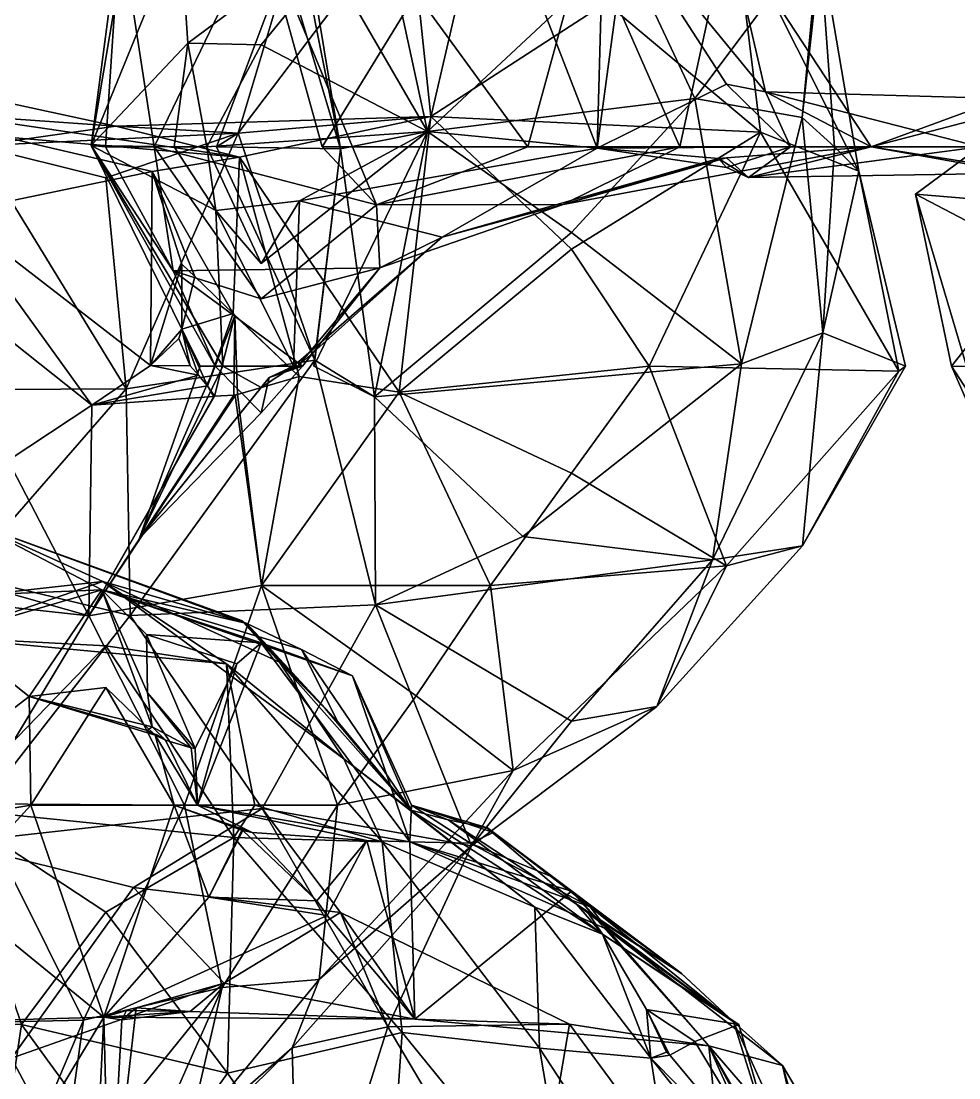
# Model space of a CAD drawing. Extents: x 290083 to 295691, y 4553739 to 4561622.
# Drawn here: x 294449.3 to 294525.4, y 4559187.7 to 4559273.5 of the extents above; entities that cross this region are included whole.
import ezdxf

# ---------------------------------------------------------------- set-up
doc = ezdxf.new("R2010")
doc.units = 0
doc.layers.add('Au_ppm_Pref_-_0_3', color=7, linetype='CONTINUOUS')

msp = doc.modelspace()

# ---------------------------------------------------------------- linework, layer by layer
at = {"layer": 'Au_ppm_Pref_-_0_3'}
for points in [[(294469.809, 4559281.098, 1888.705), (294475.2, 4559263.103, 1889.179), (294471.039, 4559283.872, 1884.771)], [(294475.2, 4559263.103, 1889.179), (294482.254, 4559264.524, 1882.313), (294471.039, 4559283.872, 1884.771)], [(294482.254, 4559264.524, 1882.313), (294486.088, 4559281.098, 1882.766), (294471.039, 4559283.872, 1884.771)], [(294478.228, 4559283.125, 1876.881), (294462.798, 4559271.695, 1876.827), (294462.182, 4559281.098, 1873.982)], [(294462.798, 4559271.695, 1876.827), (294478.228, 4559283.125, 1876.881), (294468.748, 4559271.554, 1879.585)], [(294482.254, 4559264.524, 1882.313), (294468.748, 4559271.554, 1879.585), (294478.228, 4559283.125, 1876.881)], [(294482.254, 4559264.524, 1882.313), (294478.228, 4559283.125, 1876.881), (294486.088, 4559281.098, 1882.766)], [(294496.035, 4559263.161, 1877.011), (294489.065, 4559281.098, 1876.827), (294496.588, 4559283.727, 1871.072)], [(294496.035, 4559263.161, 1877.011), (294496.588, 4559283.727, 1871.072), (294506.545, 4559268.35, 1872.577)], [(294509.703, 4559267.746, 1870.887), (294506.545, 4559268.35, 1872.577), (294496.588, 4559283.727, 1871.072)], [(294509.703, 4559267.746, 1870.887), (294496.588, 4559283.727, 1871.072), (294506.601, 4559281.044, 1864.936)], [(294482.537, 4559265.726, 1907.559), (294466.889, 4559264.385, 1899.932), (294480.749, 4559282.705, 1900.747)], [(294466.889, 4559264.385, 1899.932), (294472.095, 4559281.822, 1893.774), (294480.749, 4559282.705, 1900.747)], [(294482.537, 4559265.726, 1907.559), (294480.749, 4559282.705, 1900.747), (294496.769, 4559274.965, 1905.81)], [(294457.928, 4559281.098, 1870.887), (294454.945, 4559263.363, 1871.049), (294457.31, 4559281.255, 1864.827)], [(294457.31, 4559281.255, 1864.827), (294454.945, 4559263.363, 1871.049), (294456.103, 4559263.28, 1864.948)], [(294457.31, 4559281.255, 1864.827), (294456.103, 4559263.28, 1864.948), (294460.07, 4559263.28, 1860.857)], [(294457.31, 4559281.255, 1864.827), (294460.07, 4559263.28, 1860.857), (294468.711, 4559281.232, 1858.886)], [(294460.07, 4559263.28, 1860.857), (294478.102, 4559258.566, 1859.021), (294468.711, 4559281.232, 1858.886)], [(294472.095, 4559281.822, 1893.774), (294466.889, 4559264.385, 1899.932), (294465.134, 4559263.28, 1894.645)], [(294465.134, 4559263.28, 1894.645), (294475.2, 4559263.103, 1889.179), (294472.095, 4559281.822, 1893.774)], [(294473.701, 4559263.28, 1855.404), (294468.711, 4559281.232, 1858.886), (294478.102, 4559258.566, 1859.021)], [(294481.347, 4559275.731, 1854.858), (294468.711, 4559281.232, 1858.886), (294473.701, 4559263.28, 1855.404)], [(294469.809, 4559281.098, 1888.705), (294472.095, 4559281.822, 1893.774), (294475.2, 4559263.103, 1889.179)], [(294496.769, 4559274.965, 1905.81), (294507.218, 4559281.35, 1900.713), (294509.3, 4559264.463, 1908.046)], [(294514.051, 4559280.198, 1893.987), (294517.284, 4559261.304, 1901.068), (294507.218, 4559281.35, 1900.713)], [(294517.284, 4559261.304, 1901.068), (294509.3, 4559264.463, 1908.046), (294507.218, 4559281.35, 1900.713)], [(294462.798, 4559271.695, 1876.827), (294454.945, 4559263.363, 1871.049), (294462.182, 4559281.098, 1873.982)], [(294462.182, 4559281.098, 1873.982), (294454.945, 4559263.363, 1871.049), (294457.928, 4559281.098, 1870.887)], [(294481.347, 4559275.731, 1854.858), (294490.405, 4559263.28, 1854.739), (294495.138, 4559280.561, 1858.318)], [(294496.035, 4559263.161, 1877.011), (294498.237, 4559279.416, 1882.007), (294489.065, 4559281.098, 1876.827)], [(294490.405, 4559263.28, 1854.739), (294502.733, 4559263.28, 1859.5), (294495.138, 4559280.561, 1858.318)], [(294502.733, 4559263.28, 1859.5), (294506.601, 4559281.044, 1864.936), (294495.138, 4559280.561, 1858.318)], [(294503.953, 4559267.18, 1885.288), (294514.377, 4559281.098, 1887.481), (294498.237, 4559279.416, 1882.007)], [(294502.733, 4559263.28, 1859.5), (294518.27, 4559263.28, 1866.583), (294506.601, 4559281.044, 1864.936)], [(294512.672, 4559265.637, 1889.5), (294514.377, 4559281.098, 1887.481), (294503.953, 4559267.18, 1885.288)], [(294518.27, 4559263.28, 1866.583), (294509.703, 4559267.746, 1870.887), (294506.601, 4559281.044, 1864.936)], [(294512.672, 4559265.637, 1889.5), (294514.051, 4559280.198, 1893.987), (294514.377, 4559281.098, 1887.481)], [(294512.672, 4559265.637, 1889.5), (294515.301, 4559263.28, 1894.645), (294514.051, 4559280.198, 1893.987)], [(294514.051, 4559280.198, 1893.987), (294515.301, 4559263.28, 1894.645), (294517.284, 4559261.304, 1901.068)], [(294482.254, 4559264.524, 1882.313), (294503.953, 4559267.18, 1885.288), (294498.237, 4559279.416, 1882.007)], [(294482.254, 4559264.524, 1882.313), (294498.237, 4559279.416, 1882.007), (294496.035, 4559263.161, 1877.011)], [(294481.347, 4559275.731, 1854.858), (294473.701, 4559263.28, 1855.404), (294490.405, 4559263.28, 1854.739)], [(294509.3, 4559264.463, 1908.046), (294482.537, 4559265.726, 1907.559), (294496.769, 4559274.965, 1905.81)], [(294462.798, 4559271.695, 1876.827), (294461.676, 4559263.28, 1876.827), (294454.945, 4559263.363, 1871.049)], [(294461.676, 4559263.28, 1876.827), (294462.798, 4559271.695, 1876.827), (294464.335, 4559263.28, 1878.907)], [(294462.798, 4559271.695, 1876.827), (294468.748, 4559271.554, 1879.585), (294464.335, 4559263.28, 1878.907)], [(294482.254, 4559264.524, 1882.313), (294464.335, 4559263.28, 1878.907), (294468.748, 4559271.554, 1879.585)], [(294455, 4559242.297, 1917.862), (294448.208, 4559237.81, 1918.166), (294420, 4559270.076, 1912.548)], [(294443.726, 4559257.912, 1915.258), (294455, 4559242.297, 1917.862), (294420, 4559270.076, 1912.548)], [(294443.451, 4559265.901, 1913.092), (294433.537, 4559269.999, 1907.544), (294456.95, 4559264.947, 1906.843)], [(294433.537, 4559269.999, 1907.544), (294445.683, 4559263.345, 1900.223), (294456.95, 4559264.947, 1906.843)], [(294511.727, 4559263.28, 1873.33), (294496.035, 4559263.161, 1877.011), (294506.545, 4559268.35, 1872.577)], [(294509.703, 4559267.746, 1870.887), (294511.727, 4559263.28, 1873.33), (294506.545, 4559268.35, 1872.577)], [(294509.703, 4559267.746, 1870.887), (294528.968, 4559267.205, 1870.887), (294527.069, 4559263.28, 1873.091)], [(294509.703, 4559267.746, 1870.887), (294527.069, 4559263.28, 1873.091), (294511.727, 4559263.28, 1873.33)], [(294528.968, 4559267.205, 1870.887), (294509.703, 4559267.746, 1870.887), (294518.27, 4559263.28, 1866.583)], [(294493.946, 4559256.319, 1886.385), (294503.953, 4559267.18, 1885.288), (294482.254, 4559264.524, 1882.313)], [(294493.946, 4559256.319, 1886.385), (294507.743, 4559245.638, 1888.43), (294503.953, 4559267.18, 1885.288)], [(294512.672, 4559265.637, 1889.5), (294503.953, 4559267.18, 1885.288), (294507.743, 4559245.638, 1888.43)], [(294528.968, 4559267.205, 1870.887), (294518.27, 4559263.28, 1866.583), (294531.744, 4559266.774, 1869.723)], [(294518.27, 4559263.28, 1866.583), (294535.341, 4559263.28, 1869.192), (294531.744, 4559266.774, 1869.723)], [(294447.834, 4559264.081, 1914.62), (294443.451, 4559265.901, 1913.092), (294466.989, 4559262.439, 1911.809)], [(294443.451, 4559265.901, 1913.092), (294456.95, 4559264.947, 1906.843), (294466.989, 4559262.439, 1911.809)], [(294456.95, 4559264.947, 1906.843), (294445.683, 4559263.345, 1900.223), (294466.889, 4559264.385, 1899.932)], [(294466.989, 4559262.439, 1911.809), (294456.95, 4559264.947, 1906.843), (294482.537, 4559265.726, 1907.559)], [(294456.95, 4559264.947, 1906.843), (294466.889, 4559264.385, 1899.932), (294482.537, 4559265.726, 1907.559)], [(294466.989, 4559262.439, 1911.809), (294482.537, 4559265.726, 1907.559), (294479.954, 4559243.362, 1910.447)], [(294479.954, 4559243.362, 1910.447), (294482.537, 4559265.726, 1907.559), (294493.946, 4559254.967, 1909.692)], [(294482.537, 4559265.726, 1907.559), (294509.3, 4559264.463, 1908.046), (294493.946, 4559254.967, 1909.692)], [(294512.672, 4559265.637, 1889.5), (294507.743, 4559245.638, 1888.43), (294514.353, 4559248.16, 1895.234)], [(294512.672, 4559265.637, 1889.5), (294514.353, 4559248.16, 1895.234), (294515.301, 4559263.28, 1894.645)], [(294447.834, 4559264.081, 1914.62), (294459.89, 4559261.254, 1915.548), (294443.726, 4559257.912, 1915.258)], [(294445.683, 4559263.345, 1900.223), (294456.149, 4559260.745, 1905.678), (294466.889, 4559264.385, 1899.932)], [(294447.834, 4559264.081, 1914.62), (294466.989, 4559262.439, 1911.809), (294459.89, 4559261.254, 1915.548)], [(294466.889, 4559264.385, 1899.932), (294456.149, 4559260.745, 1905.678), (294457.798, 4559243.623, 1901.632)], [(294457.798, 4559243.623, 1901.632), (294473.118, 4559245.944, 1895.572), (294466.889, 4559264.385, 1899.932)], [(294482.254, 4559264.524, 1882.313), (294468.748, 4559253.801, 1879.986), (294464.335, 4559263.28, 1878.907)], [(294465.134, 4559263.28, 1894.645), (294466.889, 4559264.385, 1899.932), (294473.118, 4559245.944, 1895.572)], [(294482.254, 4559264.524, 1882.313), (294471.865, 4559258.871, 1876.827), (294468.748, 4559253.801, 1879.986)], [(294482.254, 4559264.524, 1882.313), (294496.035, 4559263.161, 1877.011), (294471.865, 4559258.871, 1876.827)], [(294477.939, 4559242.97, 1888.479), (294482.254, 4559264.524, 1882.313), (294473.017, 4559245.462, 1884.778)], [(294475.2, 4559263.103, 1889.179), (294473.017, 4559245.462, 1884.778), (294482.254, 4559264.524, 1882.313)], [(294477.939, 4559242.97, 1888.479), (294493.946, 4559256.319, 1886.385), (294482.254, 4559264.524, 1882.313)], [(294493.946, 4559254.967, 1909.692), (294509.3, 4559264.463, 1908.046), (294500.264, 4559245.462, 1909.501)], [(294500.264, 4559245.462, 1909.501), (294509.3, 4559264.463, 1908.046), (294520.523, 4559245.061, 1906.705)], [(294517.284, 4559261.304, 1901.068), (294520.523, 4559245.061, 1906.705), (294509.3, 4559264.463, 1908.046)], [(294436.526, 4559243.521, 1899.074), (294457.798, 4559243.623, 1901.632), (294445.683, 4559263.345, 1900.223)], [(294445.683, 4559263.345, 1900.223), (294457.798, 4559243.623, 1901.632), (294456.149, 4559260.745, 1905.678)], [(294465.632, 4559245.462, 1872.356), (294454.945, 4559263.363, 1871.049), (294465.075, 4559258.086, 1876.827)], [(294465.632, 4559245.462, 1872.356), (294463.793, 4559245.462, 1870.887), (294454.945, 4559263.363, 1871.049)], [(294465.004, 4559245.462, 1869.123), (294461.611, 4559253.187, 1864.948), (294454.945, 4559263.363, 1871.049)], [(294463.793, 4559245.462, 1870.887), (294465.004, 4559245.462, 1869.123), (294454.945, 4559263.363, 1871.049)], [(294461.676, 4559263.28, 1876.827), (294465.075, 4559258.086, 1876.827), (294454.945, 4559263.363, 1871.049)], [(294456.103, 4559263.28, 1864.948), (294454.945, 4559263.363, 1871.049), (294461.611, 4559253.187, 1864.948)], [(294461.611, 4559253.187, 1864.948), (294460.07, 4559263.28, 1860.857), (294456.103, 4559263.28, 1864.948)], [(294461.611, 4559253.187, 1864.948), (294468.748, 4559250.926, 1860.83), (294460.07, 4559263.28, 1860.857)], [(294460.07, 4559263.28, 1860.857), (294468.748, 4559250.926, 1860.83), (294478.102, 4559258.566, 1859.021)], [(294465.075, 4559258.086, 1876.827), (294461.676, 4559263.28, 1876.827), (294464.335, 4559263.28, 1878.907)], [(294468.748, 4559253.801, 1879.986), (294465.075, 4559258.086, 1876.827), (294464.335, 4559263.28, 1878.907)], [(294465.134, 4559263.28, 1894.645), (294473.118, 4559245.944, 1895.572), (294475.2, 4559263.103, 1889.179)], [(294490.405, 4559263.28, 1854.739), (294473.701, 4559263.28, 1855.404), (294478.102, 4559258.566, 1859.021)], [(294502.733, 4559263.28, 1859.5), (294478.102, 4559258.566, 1859.021), (294493.28, 4559258.597, 1864.888)], [(294478.102, 4559258.566, 1859.021), (294502.733, 4559263.28, 1859.5), (294490.405, 4559263.28, 1854.739)], [(294493.28, 4559258.597, 1864.888), (294506.545, 4559262.366, 1870.583), (294518.27, 4559263.28, 1866.583)], [(294493.28, 4559258.597, 1864.888), (294518.27, 4559263.28, 1866.583), (294502.733, 4559263.28, 1859.5)], [(294506.545, 4559261.592, 1871.45), (294496.035, 4559263.161, 1877.011), (294511.727, 4559263.28, 1873.33)], [(294506.545, 4559261.592, 1871.45), (294511.727, 4559263.28, 1873.33), (294508.308, 4559260.788, 1870.887)], [(294508.308, 4559260.788, 1870.887), (294518.27, 4559263.28, 1866.583), (294506.545, 4559262.366, 1870.583)], [(294508.308, 4559260.788, 1870.887), (294511.727, 4559263.28, 1873.33), (294527.069, 4559263.28, 1873.091)], [(294508.308, 4559260.788, 1870.887), (294527.069, 4559263.28, 1873.091), (294530.222, 4559261.128, 1870.887)], [(294518.27, 4559263.28, 1866.583), (294508.308, 4559260.788, 1870.887), (294530.222, 4559261.128, 1870.887)], [(294514.353, 4559248.16, 1895.234), (294517.284, 4559261.304, 1901.068), (294515.301, 4559263.28, 1894.645)], [(294530.222, 4559261.128, 1870.887), (294531.744, 4559261.117, 1870.166), (294518.27, 4559263.28, 1866.583)], [(294518.27, 4559263.28, 1866.583), (294531.744, 4559261.117, 1870.166), (294535.341, 4559263.28, 1869.192)], [(294527.069, 4559263.28, 1873.091), (294521.869, 4559259.426, 1876.827), (294527.055, 4559241.985, 1875.474)], [(294527.069, 4559263.28, 1873.091), (294545.201, 4559257.473, 1876.26), (294521.869, 4559259.426, 1876.827)], [(294466.989, 4559262.439, 1911.809), (294466.486, 4559249.743, 1915.882), (294459.89, 4559261.254, 1915.548)], [(294471.841, 4559244.611, 1914.497), (294466.486, 4559249.743, 1915.882), (294466.989, 4559262.439, 1911.809)], [(294471.841, 4559244.611, 1914.497), (294466.989, 4559262.439, 1911.809), (294479.954, 4559243.362, 1910.447)], [(294496.035, 4559263.161, 1877.011), (294483.438, 4559255.928, 1872.352), (294471.865, 4559258.871, 1876.827)], [(294475.2, 4559263.103, 1889.179), (294477.939, 4559242.97, 1888.479), (294473.017, 4559245.462, 1884.778)], [(294473.118, 4559245.944, 1895.572), (294477.939, 4559242.97, 1888.479), (294475.2, 4559263.103, 1889.179)], [(294496.035, 4559263.161, 1877.011), (294505.877, 4559262.334, 1870.887), (294483.438, 4559255.928, 1872.352)], [(294505.877, 4559262.334, 1870.887), (294506.545, 4559262.366, 1870.583), (294493.28, 4559258.597, 1864.888)], [(294505.877, 4559262.334, 1870.887), (294496.035, 4559263.161, 1877.011), (294506.545, 4559261.592, 1871.45)], [(294505.877, 4559262.334, 1870.887), (294508.308, 4559260.788, 1870.887), (294506.545, 4559262.366, 1870.583)], [(294483.438, 4559255.928, 1872.352), (294505.877, 4559262.334, 1870.887), (294493.28, 4559258.597, 1864.888)], [(294506.545, 4559261.592, 1871.45), (294508.308, 4559260.788, 1870.887), (294505.877, 4559262.334, 1870.887)], [(294443.726, 4559257.912, 1915.258), (294459.89, 4559261.254, 1915.548), (294459.772, 4559245.511, 1917.649)], [(294459.772, 4559245.511, 1917.649), (294459.89, 4559261.254, 1915.548), (294462.311, 4559253.738, 1916.664)], [(294462.311, 4559253.738, 1916.664), (294459.89, 4559261.254, 1915.548), (294463.355, 4559252.739, 1916.469)], [(294459.89, 4559261.254, 1915.548), (294466.486, 4559249.743, 1915.882), (294463.355, 4559252.739, 1916.469)], [(294521.072, 4559245.462, 1900.584), (294517.284, 4559261.304, 1901.068), (294514.353, 4559248.16, 1895.234)], [(294521.072, 4559245.462, 1900.584), (294520.523, 4559245.061, 1906.705), (294517.284, 4559261.304, 1901.068)], [(294527.055, 4559241.985, 1875.474), (294521.869, 4559259.426, 1876.827), (294524.806, 4559245.462, 1880.097)], [(294524.806, 4559245.462, 1880.097), (294521.869, 4559259.426, 1876.827), (294531.744, 4559254.242, 1879.753)], [(294521.869, 4559259.426, 1876.827), (294545.201, 4559257.473, 1876.26), (294531.744, 4559254.242, 1879.753)], [(294471.368, 4559245.462, 1872.123), (294465.075, 4559258.086, 1876.827), (294471.865, 4559258.871, 1876.827)], [(294468.748, 4559253.801, 1879.986), (294471.865, 4559258.871, 1876.827), (294465.075, 4559258.086, 1876.827)], [(294471.368, 4559245.462, 1872.123), (294465.632, 4559245.462, 1872.356), (294465.075, 4559258.086, 1876.827)], [(294478.381, 4559253.449, 1866.212), (294478.102, 4559258.566, 1859.021), (294468.748, 4559250.926, 1860.83)], [(294471.368, 4559245.462, 1872.123), (294471.865, 4559258.871, 1876.827), (294483.438, 4559255.928, 1872.352)], [(294493.28, 4559258.597, 1864.888), (294478.102, 4559258.566, 1859.021), (294478.381, 4559253.449, 1866.212)], [(294478.381, 4559253.449, 1866.212), (294483.438, 4559255.928, 1872.352), (294493.28, 4559258.597, 1864.888)], [(294459.772, 4559245.511, 1917.649), (294455, 4559242.297, 1917.862), (294443.726, 4559257.912, 1915.258)], [(294471.724, 4559245.462, 1870.887), (294471.368, 4559245.462, 1872.123), (294483.438, 4559255.928, 1872.352)], [(294471.724, 4559245.462, 1870.887), (294483.438, 4559255.928, 1872.352), (294478.381, 4559253.449, 1866.212)], [(294507.743, 4559245.638, 1888.43), (294493.946, 4559256.319, 1886.385), (294477.939, 4559242.97, 1888.479)], [(294479.954, 4559243.362, 1910.447), (294493.946, 4559254.967, 1909.692), (294500.264, 4559245.462, 1909.501)], [(294524.806, 4559245.462, 1880.097), (294531.744, 4559254.242, 1879.753), (294544.425, 4559245.399, 1882.653)], [(294462.32, 4559248.462, 1917.371), (294459.772, 4559245.511, 1917.649), (294462.311, 4559253.738, 1916.664)], [(294472.108, 4559245.462, 1869.303), (294478.381, 4559253.449, 1866.212), (294461.611, 4559253.187, 1864.948)], [(294461.611, 4559253.187, 1864.948), (294478.381, 4559253.449, 1866.212), (294468.748, 4559250.926, 1860.83)], [(294472.108, 4559245.462, 1869.303), (294461.611, 4559253.187, 1864.948), (294465.004, 4559245.462, 1869.123)], [(294463.355, 4559252.739, 1916.469), (294462.32, 4559248.462, 1917.371), (294462.311, 4559253.738, 1916.664)], [(294471.724, 4559245.462, 1870.887), (294478.381, 4559253.449, 1866.212), (294472.108, 4559245.462, 1869.303)], [(294466.486, 4559249.743, 1915.882), (294462.32, 4559248.462, 1917.371), (294463.355, 4559252.739, 1916.469)], [(294466.486, 4559249.743, 1915.882), (294464.386, 4559243.871, 1917.335), (294462.32, 4559248.462, 1917.371)], [(294466.609, 4559249.572, 1915.866), (294464.386, 4559243.871, 1917.335), (294466.486, 4559249.743, 1915.882)], [(294464.948, 4559243.016, 1917.272), (294464.386, 4559243.871, 1917.335), (294466.609, 4559249.572, 1915.866)], [(294464.948, 4559243.016, 1917.272), (294466.609, 4559249.572, 1915.866), (294466.532, 4559243.094, 1916.669)], [(294471.841, 4559244.611, 1914.497), (294466.609, 4559249.572, 1915.866), (294466.486, 4559249.743, 1915.882)], [(294466.609, 4559249.572, 1915.866), (294466.826, 4559243.153, 1916.552), (294466.532, 4559243.094, 1916.669)], [(294466.609, 4559249.572, 1915.866), (294471.841, 4559244.611, 1914.497), (294466.826, 4559243.153, 1916.552)], [(294462.064, 4559247.704, 1917.46), (294459.772, 4559245.511, 1917.649), (294462.32, 4559248.462, 1917.371)], [(294462.064, 4559247.704, 1917.46), (294462.32, 4559248.462, 1917.371), (294462.979, 4559245.487, 1917.456)], [(294462.979, 4559245.487, 1917.456), (294462.32, 4559248.462, 1917.371), (294463.65, 4559244.716, 1917.398)], [(294462.32, 4559248.462, 1917.371), (294464.386, 4559243.871, 1917.335), (294463.65, 4559244.716, 1917.398)], [(294505.392, 4559229.724, 1894.322), (294514.353, 4559248.16, 1895.234), (294507.743, 4559245.638, 1888.43)], [(294512.694, 4559230.865, 1900.584), (294514.353, 4559248.16, 1895.234), (294505.392, 4559229.724, 1894.322)], [(294521.072, 4559245.462, 1900.584), (294514.353, 4559248.16, 1895.234), (294512.694, 4559230.865, 1900.584)], [(294462.979, 4559245.487, 1917.456), (294459.772, 4559245.511, 1917.649), (294462.064, 4559247.704, 1917.46)], [(294463.65, 4559244.716, 1917.398), (294455, 4559242.297, 1917.862), (294459.772, 4559245.511, 1917.649)], [(294457.798, 4559243.623, 1901.632), (294458.124, 4559225.203, 1896.39), (294473.118, 4559245.944, 1895.572)], [(294458.124, 4559225.203, 1896.39), (294478.046, 4559226.088, 1893.599), (294473.118, 4559245.944, 1895.572)], [(294458.88, 4559231.506, 1870.887), (294463.793, 4559245.462, 1870.887), (294465.632, 4559245.462, 1872.356)], [(294458.88, 4559231.506, 1870.887), (294465.632, 4559245.462, 1872.356), (294468.748, 4559243.732, 1871.464)], [(294463.793, 4559245.462, 1870.887), (294458.88, 4559231.506, 1870.887), (294465.004, 4559245.462, 1869.123)], [(294458.88, 4559231.506, 1870.887), (294468.748, 4559241.67, 1869.623), (294465.004, 4559245.462, 1869.123)], [(294462.979, 4559245.487, 1917.456), (294463.65, 4559244.716, 1917.398), (294459.772, 4559245.511, 1917.649)], [(294472.108, 4559245.462, 1869.303), (294465.004, 4559245.462, 1869.123), (294468.748, 4559241.67, 1869.623)], [(294468.748, 4559243.732, 1871.464), (294465.632, 4559245.462, 1872.356), (294471.368, 4559245.462, 1872.123)], [(294469.397, 4559244.544, 1870.887), (294468.748, 4559243.732, 1871.464), (294471.368, 4559245.462, 1872.123)], [(294469.397, 4559244.544, 1870.887), (294472.108, 4559245.462, 1869.303), (294468.748, 4559241.67, 1869.623)], [(294471.724, 4559245.462, 1870.887), (294469.397, 4559244.544, 1870.887), (294471.368, 4559245.462, 1872.123)], [(294469.397, 4559244.544, 1870.887), (294471.724, 4559245.462, 1870.887), (294472.108, 4559245.462, 1869.303)], [(294477.939, 4559242.97, 1888.479), (294473.118, 4559245.944, 1895.572), (294478.046, 4559226.088, 1893.599)], [(294477.939, 4559242.97, 1888.479), (294490.008, 4559231.628, 1890.05), (294507.743, 4559245.638, 1888.43)], [(294479.954, 4559243.362, 1910.447), (294500.264, 4559245.462, 1909.501), (294493.946, 4559236.784, 1909.416)], [(294507.743, 4559245.638, 1888.43), (294490.008, 4559231.628, 1890.05), (294505.392, 4559229.724, 1894.322)], [(294506.525, 4559229.258, 1906.35), (294493.946, 4559236.784, 1909.416), (294500.264, 4559245.462, 1909.501)], [(294506.525, 4559229.258, 1906.35), (294500.264, 4559245.462, 1909.501), (294520.523, 4559245.061, 1906.705)], [(294521.072, 4559245.462, 1900.584), (294512.694, 4559230.865, 1900.584), (294520.523, 4559245.061, 1906.705)], [(294524.806, 4559245.462, 1880.097), (294532.222, 4559228.484, 1882.261), (294527.055, 4559241.985, 1875.474)], [(294524.806, 4559245.462, 1880.097), (294544.425, 4559245.399, 1882.653), (294532.222, 4559228.484, 1882.261)], [(294463.65, 4559244.716, 1917.398), (294464.386, 4559243.871, 1917.335), (294455, 4559242.297, 1917.862)], [(294469.397, 4559244.544, 1870.887), (294458.88, 4559231.506, 1870.887), (294468.748, 4559243.732, 1871.464)], [(294458.88, 4559231.506, 1870.887), (294469.397, 4559244.544, 1870.887), (294468.748, 4559241.67, 1869.623)], [(294466.826, 4559243.153, 1916.552), (294471.841, 4559244.611, 1914.497), (294468.773, 4559227.662, 1912.52)], [(294471.841, 4559244.611, 1914.497), (294479.954, 4559243.362, 1910.447), (294468.773, 4559227.662, 1912.52)], [(294520.523, 4559245.061, 1906.705), (294512.694, 4559230.865, 1900.584), (294506.525, 4559229.258, 1906.35)], [(294444.571, 4559228.456, 1899.031), (294457.798, 4559243.623, 1901.632), (294436.526, 4559243.521, 1899.074)], [(294457.798, 4559243.623, 1901.632), (294444.571, 4559228.456, 1899.031), (294458.124, 4559225.203, 1896.39)], [(294464.386, 4559243.871, 1917.335), (294464.916, 4559243.009, 1917.283), (294455, 4559242.297, 1917.862)], [(294464.386, 4559243.871, 1917.335), (294464.948, 4559243.016, 1917.272), (294464.916, 4559243.009, 1917.283)], [(294466.532, 4559243.094, 1916.669), (294466.645, 4559243.081, 1916.622), (294454.755, 4559225.201, 1917.484)], [(294464.948, 4559243.016, 1917.272), (294466.532, 4559243.094, 1916.669), (294454.755, 4559225.201, 1917.484)], [(294468.773, 4559227.662, 1912.52), (294454.755, 4559225.201, 1917.484), (294466.645, 4559243.081, 1916.622)], [(294464.916, 4559243.009, 1917.283), (294464.948, 4559243.016, 1917.272), (294454.755, 4559225.201, 1917.484)], [(294464.916, 4559243.009, 1917.283), (294454.755, 4559225.201, 1917.484), (294455, 4559242.297, 1917.862)], [(294466.826, 4559243.153, 1916.552), (294466.645, 4559243.081, 1916.622), (294466.532, 4559243.094, 1916.669)], [(294468.773, 4559227.662, 1912.52), (294466.645, 4559243.081, 1916.622), (294466.826, 4559243.153, 1916.552)], [(294479.954, 4559243.362, 1910.447), (294487.359, 4559227.644, 1909.357), (294468.773, 4559227.662, 1912.52)], [(294490.008, 4559231.628, 1890.05), (294477.939, 4559242.97, 1888.479), (294478.046, 4559226.088, 1893.599)], [(294479.954, 4559243.362, 1910.447), (294493.946, 4559236.784, 1909.416), (294487.359, 4559227.644, 1909.357)], [(294448.208, 4559237.81, 1918.166), (294455, 4559242.297, 1917.862), (294454.755, 4559225.201, 1917.484)], [(294448.208, 4559237.81, 1918.166), (294454.755, 4559225.201, 1917.484), (294436.407, 4559230.391, 1918.644)], [(294506.525, 4559229.258, 1906.35), (294487.359, 4559227.644, 1909.357), (294493.946, 4559236.784, 1909.416)], [(294445.573, 4559232.625, 1864.929), (294455.807, 4559227.297, 1870.794), (294428.908, 4559226.181, 1870.372)], [(294445.573, 4559232.625, 1864.929), (294432.15, 4559225.311, 1859.052), (294455.893, 4559227.979, 1858.947)], [(294467.581, 4559224.561, 1864.923), (294445.573, 4559232.625, 1864.929), (294467.351, 4559224.68, 1864.795)], [(294467.351, 4559224.68, 1864.795), (294445.573, 4559232.625, 1864.929), (294467.246, 4559224.771, 1864.599)], [(294455.807, 4559227.297, 1870.794), (294445.573, 4559232.625, 1864.929), (294467.581, 4559224.561, 1864.923)], [(294467.279, 4559224.687, 1864.136), (294467.246, 4559224.771, 1864.599), (294445.573, 4559232.625, 1864.929)], [(294467.279, 4559224.687, 1864.136), (294445.573, 4559232.625, 1864.929), (294455.893, 4559227.979, 1858.947)], [(294478.046, 4559226.088, 1893.599), (294505.392, 4559229.724, 1894.322), (294490.008, 4559231.628, 1890.05)], [(294512.694, 4559230.865, 1900.584), (294500.888, 4559217.827, 1900.584), (294506.525, 4559229.258, 1906.35)], [(294512.694, 4559230.865, 1900.584), (294505.392, 4559229.724, 1894.322), (294500.888, 4559217.827, 1900.584)], [(294436.407, 4559230.391, 1918.644), (294454.755, 4559225.201, 1917.484), (294432.2, 4559227.642, 1918.811)], [(294478.046, 4559226.088, 1893.599), (294493.946, 4559216.644, 1896.917), (294505.392, 4559229.724, 1894.322)], [(294506.525, 4559229.258, 1906.35), (294489.218, 4559212.619, 1905.364), (294487.359, 4559227.644, 1909.357)], [(294500.888, 4559217.827, 1900.584), (294489.218, 4559212.619, 1905.364), (294506.525, 4559229.258, 1906.35)], [(294493.946, 4559216.644, 1896.917), (294500.888, 4559217.827, 1900.584), (294505.392, 4559229.724, 1894.322)], [(294458.124, 4559225.203, 1896.39), (294444.571, 4559228.456, 1899.031), (294443.71, 4559206.751, 1896.107)], [(294455.807, 4559227.297, 1870.794), (294443.549, 4559223.713, 1875.516), (294428.908, 4559226.181, 1870.372)], [(294442.73, 4559223.457, 1853.239), (294455.893, 4559227.979, 1858.947), (294432.15, 4559225.311, 1859.052)], [(294454.755, 4559225.201, 1917.484), (294445.564, 4559209.915, 1920.316), (294432.2, 4559227.642, 1918.811)], [(294465.927, 4559221.3, 1853.855), (294455.893, 4559227.979, 1858.947), (294442.73, 4559223.457, 1853.239)], [(294455.807, 4559227.297, 1870.794), (294449.925, 4559218.628, 1876.827), (294443.549, 4559223.713, 1875.516)], [(294459.899, 4559216.185, 1876.472), (294449.925, 4559218.628, 1876.827), (294455.807, 4559227.297, 1870.794)], [(294454.755, 4559225.201, 1917.484), (294468.773, 4559227.662, 1912.52), (294462.534, 4559209.826, 1913.423)], [(294455.807, 4559227.297, 1870.794), (294459.53, 4559218.944, 1875.193), (294459.899, 4559216.185, 1876.472)], [(294455.807, 4559227.297, 1870.794), (294459.453, 4559223.684, 1873.108), (294459.53, 4559218.944, 1875.193)], [(294455.807, 4559227.297, 1870.794), (294468.748, 4559223.005, 1875.28), (294459.453, 4559223.684, 1873.108)], [(294472.033, 4559222.46, 1867.589), (294455.807, 4559227.297, 1870.794), (294467.581, 4559224.561, 1864.923)], [(294476.173, 4559220.327, 1870.887), (294455.807, 4559227.297, 1870.794), (294472.033, 4559222.46, 1867.589)], [(294468.748, 4559223.005, 1875.28), (294455.807, 4559227.297, 1870.794), (294476.173, 4559220.327, 1870.887)], [(294455.893, 4559227.979, 1858.947), (294470.248, 4559221.417, 1863.044), (294467.279, 4559224.687, 1864.136)], [(294475.458, 4559213.589, 1859.009), (294470.248, 4559221.417, 1863.044), (294455.893, 4559227.979, 1858.947)], [(294475.458, 4559213.589, 1859.009), (294455.893, 4559227.979, 1858.947), (294465.927, 4559221.3, 1853.855)], [(294468.773, 4559227.662, 1912.52), (294474.944, 4559209.826, 1909.444), (294462.534, 4559209.826, 1913.423)], [(294468.773, 4559227.662, 1912.52), (294481.347, 4559218.704, 1909.503), (294474.944, 4559209.826, 1909.444)], [(294481.347, 4559218.704, 1909.503), (294468.773, 4559227.662, 1912.52), (294487.359, 4559227.644, 1909.357)], [(294481.347, 4559218.704, 1909.503), (294487.359, 4559227.644, 1909.357), (294489.218, 4559212.619, 1905.364)], [(294478.046, 4559226.088, 1893.599), (294458.124, 4559225.203, 1896.39), (294468.831, 4559209.552, 1894.441)], [(294468.831, 4559209.552, 1894.441), (294485.827, 4559206.512, 1900.62), (294478.046, 4559226.088, 1893.599)], [(294478.046, 4559226.088, 1893.599), (294485.827, 4559206.512, 1900.62), (294493.946, 4559216.644, 1896.917)], [(294458.124, 4559225.203, 1896.39), (294443.71, 4559206.751, 1896.107), (294468.831, 4559209.552, 1894.441)], [(294462.534, 4559209.826, 1913.423), (294445.564, 4559209.915, 1920.316), (294454.755, 4559225.201, 1917.484)], [(294467.246, 4559224.771, 1864.599), (294473.951, 4559217.654, 1864.689), (294467.351, 4559224.68, 1864.795)], [(294467.279, 4559224.687, 1864.136), (294473.951, 4559217.654, 1864.689), (294467.246, 4559224.771, 1864.599)], [(294467.279, 4559224.687, 1864.136), (294470.248, 4559221.417, 1863.044), (294473.951, 4559217.654, 1864.689)], [(294473.951, 4559217.654, 1864.689), (294474.977, 4559216.583, 1864.878), (294467.351, 4559224.68, 1864.795)], [(294467.351, 4559224.68, 1864.795), (294474.977, 4559216.583, 1864.878), (294467.581, 4559224.561, 1864.923)], [(294467.581, 4559224.561, 1864.923), (294474.977, 4559216.583, 1864.878), (294472.033, 4559222.46, 1867.589)], [(294443.549, 4559223.713, 1875.516), (294449.925, 4559218.628, 1876.827), (294435.18, 4559207.35, 1876.22)], [(294442.73, 4559223.457, 1853.239), (294443.328, 4559209.541, 1847.114), (294456.149, 4559222.753, 1848.76)], [(294442.73, 4559223.457, 1853.239), (294456.149, 4559222.753, 1848.76), (294465.927, 4559221.3, 1853.855)], [(294466.786, 4559221.29, 1875.633), (294459.453, 4559223.684, 1873.108), (294468.748, 4559223.005, 1875.28)], [(294459.453, 4559223.684, 1873.108), (294463.404, 4559214.426, 1876.52), (294459.53, 4559218.944, 1875.193)], [(294459.453, 4559223.684, 1873.108), (294466.786, 4559221.29, 1875.633), (294463.404, 4559214.426, 1876.52)], [(294463.583, 4559209.826, 1876.827), (294466.786, 4559221.29, 1875.633), (294468.748, 4559223.005, 1875.28)], [(294463.583, 4559209.826, 1876.827), (294468.748, 4559223.005, 1875.28), (294480.809, 4559206.832, 1876.297)], [(294468.748, 4559223.005, 1875.28), (294476.173, 4559220.327, 1870.887), (294480.809, 4559206.832, 1876.297)], [(294466.52, 4559207.187, 1847.654), (294456.149, 4559222.753, 1848.76), (294443.328, 4559209.541, 1847.114)], [(294465.927, 4559221.3, 1853.855), (294456.149, 4559222.753, 1848.76), (294466.52, 4559207.187, 1847.654)], [(294474.977, 4559216.583, 1864.878), (294480.899, 4559209.413, 1864.819), (294472.033, 4559222.46, 1867.589)], [(294480.899, 4559209.413, 1864.819), (294476.173, 4559220.327, 1870.887), (294472.033, 4559222.46, 1867.589)], [(294463.583, 4559209.826, 1876.827), (294463.404, 4559214.426, 1876.52), (294466.786, 4559221.29, 1875.633)], [(294475.458, 4559213.589, 1859.009), (294465.927, 4559221.3, 1853.855), (294478.583, 4559206.843, 1854.047)], [(294468.229, 4559209.826, 1853.069), (294478.583, 4559206.843, 1854.047), (294465.927, 4559221.3, 1853.855)], [(294468.229, 4559209.826, 1853.069), (294465.927, 4559221.3, 1853.855), (294466.52, 4559207.187, 1847.654)], [(294470.248, 4559221.417, 1863.044), (294480.899, 4559209.413, 1864.819), (294473.951, 4559217.654, 1864.689)], [(294470.248, 4559221.417, 1863.044), (294475.458, 4559213.589, 1859.009), (294480.899, 4559209.413, 1864.819)], [(294480.95, 4559209.826, 1870.887), (294480.809, 4559206.832, 1876.297), (294476.173, 4559220.327, 1870.887)], [(294480.95, 4559209.826, 1870.887), (294476.173, 4559220.327, 1870.887), (294480.899, 4559209.413, 1864.819)], [(294435.18, 4559207.35, 1876.22), (294449.925, 4559218.628, 1876.827), (294450.035, 4559209.826, 1879.709)], [(294449.925, 4559218.628, 1876.827), (294456.149, 4559219.369, 1880.008), (294450.035, 4559209.826, 1879.709)], [(294449.925, 4559218.628, 1876.827), (294460.154, 4559215.491, 1876.827), (294456.149, 4559219.369, 1880.008)], [(294460.154, 4559215.491, 1876.827), (294449.925, 4559218.628, 1876.827), (294459.507, 4559215.871, 1876.722)], [(294459.899, 4559216.185, 1876.472), (294459.507, 4559215.871, 1876.722), (294449.925, 4559218.628, 1876.827)], [(294461.678, 4559209.826, 1879.433), (294450.035, 4559209.826, 1879.709), (294456.149, 4559219.369, 1880.008)], [(294460.154, 4559215.491, 1876.827), (294461.678, 4559209.826, 1879.433), (294456.149, 4559219.369, 1880.008)], [(294463.06, 4559214.478, 1876.557), (294459.899, 4559216.185, 1876.472), (294459.53, 4559218.944, 1875.193)], [(294459.53, 4559218.944, 1875.193), (294463.404, 4559214.426, 1876.52), (294463.06, 4559214.478, 1876.557)], [(294474.944, 4559209.826, 1909.444), (294481.347, 4559218.704, 1909.503), (294489.218, 4559212.619, 1905.364)], [(294493.946, 4559216.644, 1896.917), (294485.827, 4559206.512, 1900.62), (294500.888, 4559217.827, 1900.584)], [(294500.888, 4559217.827, 1900.584), (294485.827, 4559206.512, 1900.62), (294489.218, 4559212.619, 1905.364)], [(294480.899, 4559209.413, 1864.819), (294474.977, 4559216.583, 1864.878), (294473.951, 4559217.654, 1864.689)], [(294460.983, 4559215.081, 1876.758), (294459.507, 4559215.871, 1876.722), (294459.899, 4559216.185, 1876.472)], [(294463.06, 4559214.478, 1876.557), (294460.983, 4559215.081, 1876.758), (294459.899, 4559216.185, 1876.472)], [(294460.119, 4559215.588, 1876.777), (294460.154, 4559215.491, 1876.827), (294459.507, 4559215.871, 1876.722)], [(294460.119, 4559215.588, 1876.777), (294459.507, 4559215.871, 1876.722), (294460.983, 4559215.081, 1876.758)], [(294460.234, 4559215.561, 1876.812), (294460.154, 4559215.491, 1876.827), (294460.119, 4559215.588, 1876.777)], [(294460.234, 4559215.561, 1876.812), (294460.119, 4559215.588, 1876.777), (294460.983, 4559215.081, 1876.758)], [(294460.983, 4559215.081, 1876.758), (294460.154, 4559215.491, 1876.827), (294460.234, 4559215.561, 1876.812)], [(294463.583, 4559209.826, 1876.827), (294460.154, 4559215.491, 1876.827), (294460.983, 4559215.081, 1876.758)], [(294460.154, 4559215.491, 1876.827), (294463.583, 4559209.826, 1876.827), (294461.678, 4559209.826, 1879.433)], [(294463.583, 4559209.826, 1876.827), (294460.983, 4559215.081, 1876.758), (294463.06, 4559214.478, 1876.557)], [(294463.583, 4559209.826, 1876.827), (294463.06, 4559214.478, 1876.557), (294463.404, 4559214.426, 1876.52)], [(294475.458, 4559213.589, 1859.009), (294490.977, 4559201.523, 1860.377), (294480.899, 4559209.413, 1864.819)], [(294478.583, 4559206.843, 1854.047), (294490.977, 4559201.523, 1860.377), (294475.458, 4559213.589, 1859.009)], [(294474.944, 4559209.826, 1909.444), (294489.218, 4559212.619, 1905.364), (294473.461, 4559195.667, 1906.523)], [(294485.827, 4559206.512, 1900.62), (294473.461, 4559195.667, 1906.523), (294489.218, 4559212.619, 1905.364)], [(294430.904, 4559192.204, 1847.381), (294449.295, 4559192.008, 1843.899), (294443.328, 4559209.541, 1847.114)], [(294435.18, 4559207.35, 1876.22), (294450.035, 4559209.826, 1879.709), (294443.549, 4559202.724, 1880.398)], [(294438.136, 4559192.008, 1921.789), (294445.564, 4559209.915, 1920.316), (294454.318, 4559192.363, 1918.038)], [(294449.295, 4559192.008, 1843.899), (294456.149, 4559201.138, 1844.087), (294443.328, 4559209.541, 1847.114)], [(294456.149, 4559201.138, 1844.087), (294466.52, 4559207.187, 1847.654), (294443.328, 4559209.541, 1847.114)], [(294443.549, 4559202.724, 1880.398), (294450.035, 4559209.826, 1879.709), (294455.963, 4559192.609, 1881.544)], [(294443.71, 4559206.751, 1896.107), (294458.376, 4559203.137, 1889.885), (294468.831, 4559209.552, 1894.441)], [(294454.318, 4559192.363, 1918.038), (294445.564, 4559209.915, 1920.316), (294462.534, 4559209.826, 1913.423)], [(294455.963, 4559192.609, 1881.544), (294450.035, 4559209.826, 1879.709), (294461.678, 4559209.826, 1879.433)], [(294454.318, 4559192.363, 1918.038), (294462.534, 4559209.826, 1913.423), (294465.592, 4559195.024, 1911.645)], [(294464.494, 4559202.354, 1881.778), (294455.963, 4559192.609, 1881.544), (294461.678, 4559209.826, 1879.433)], [(294458.376, 4559203.137, 1889.885), (294475.18, 4559201.104, 1888.705), (294468.831, 4559209.552, 1894.441)], [(294467.187, 4559207.791, 1881.352), (294461.678, 4559209.826, 1879.433), (294468.008, 4559207.588, 1881.169)], [(294468.008, 4559207.588, 1881.169), (294461.678, 4559209.826, 1879.433), (294463.583, 4559209.826, 1876.827)], [(294464.494, 4559202.354, 1881.778), (294461.678, 4559209.826, 1879.433), (294467.187, 4559207.791, 1881.352)], [(294462.534, 4559209.826, 1913.423), (294474.944, 4559209.826, 1909.444), (294465.592, 4559195.024, 1911.645)], [(294477.339, 4559206.942, 1877.908), (294468.008, 4559207.588, 1881.169), (294463.583, 4559209.826, 1876.827)], [(294477.339, 4559206.942, 1877.908), (294463.583, 4559209.826, 1876.827), (294480.809, 4559206.832, 1876.297)], [(294474.944, 4559209.826, 1909.444), (294473.461, 4559195.667, 1906.523), (294465.592, 4559195.024, 1911.645)], [(294466.52, 4559207.187, 1847.654), (294478.583, 4559206.843, 1854.047), (294468.229, 4559209.826, 1853.069)], [(294485.827, 4559206.512, 1900.62), (294468.831, 4559209.552, 1894.441), (294479.044, 4559191.809, 1895.042)], [(294475.18, 4559201.104, 1888.705), (294479.044, 4559191.809, 1895.042), (294468.831, 4559209.552, 1894.441)], [(294485.716, 4559206.728, 1873.852), (294480.809, 4559206.832, 1876.297), (294480.95, 4559209.826, 1870.887)], [(294483.931, 4559208.621, 1866.528), (294480.95, 4559209.826, 1870.887), (294480.899, 4559209.413, 1864.819)], [(294496.459, 4559199.331, 1866.204), (294483.931, 4559208.621, 1866.528), (294480.899, 4559209.413, 1864.819)], [(294496.459, 4559199.331, 1866.204), (294480.899, 4559209.413, 1864.819), (294490.977, 4559201.523, 1860.377)], [(294487.62, 4559207.587, 1871.301), (294485.716, 4559206.728, 1873.852), (294480.95, 4559209.826, 1870.887)], [(294487.14, 4559207.962, 1870.888), (294487.62, 4559207.587, 1871.301), (294480.95, 4559209.826, 1870.887)], [(294487.139, 4559207.963, 1870.887), (294487.14, 4559207.962, 1870.888), (294480.95, 4559209.826, 1870.887)], [(294487.081, 4559207.968, 1870.709), (294480.95, 4559209.826, 1870.887), (294483.931, 4559208.621, 1866.528)], [(294487.081, 4559207.968, 1870.709), (294487.139, 4559207.963, 1870.887), (294480.95, 4559209.826, 1870.887)], [(294496.459, 4559199.331, 1866.204), (294494.349, 4559201.783, 1867.348), (294483.931, 4559208.621, 1866.528)], [(294487.081, 4559207.968, 1870.709), (294483.931, 4559208.621, 1866.528), (294494.349, 4559201.783, 1867.348)], [(294467.274, 4559207.764, 1881.358), (294464.494, 4559202.354, 1881.778), (294467.187, 4559207.791, 1881.352)], [(294473.266, 4559202.051, 1882.142), (294464.494, 4559202.354, 1881.778), (294467.274, 4559207.764, 1881.358)], [(294468.008, 4559207.588, 1881.169), (294467.274, 4559207.764, 1881.358), (294467.187, 4559207.791, 1881.352)], [(294467.274, 4559207.764, 1881.358), (294468.008, 4559207.588, 1881.169), (294473.266, 4559202.051, 1882.142)], [(294468.008, 4559207.588, 1881.169), (294477.339, 4559206.942, 1877.908), (294473.266, 4559202.051, 1882.142)], [(294492.235, 4559204.042, 1873.367), (294485.716, 4559206.728, 1873.852), (294487.62, 4559207.587, 1871.301)], [(294487.081, 4559207.968, 1870.709), (294487.14, 4559207.962, 1870.888), (294487.139, 4559207.963, 1870.887)], [(294502.917, 4559196.12, 1870.899), (294502.86, 4559196.166, 1870.915), (294487.081, 4559207.968, 1870.709)], [(294494.349, 4559201.783, 1867.348), (294502.917, 4559196.12, 1870.899), (294487.081, 4559207.968, 1870.709)], [(294487.081, 4559207.968, 1870.709), (294502.86, 4559196.166, 1870.915), (294487.14, 4559207.962, 1870.888)], [(294502.86, 4559196.166, 1870.915), (294487.62, 4559207.587, 1871.301), (294487.14, 4559207.962, 1870.888)], [(294502.86, 4559196.166, 1870.915), (294492.235, 4559204.042, 1873.367), (294487.62, 4559207.587, 1871.301)], [(294443.71, 4559206.751, 1896.107), (294448.478, 4559189.279, 1890.448), (294458.376, 4559203.137, 1889.885)], [(294466.028, 4559188.056, 1843.79), (294466.52, 4559207.187, 1847.654), (294456.149, 4559201.138, 1844.087)], [(294480.211, 4559191.369, 1847.203), (294466.52, 4559207.187, 1847.654), (294466.028, 4559188.056, 1843.79)], [(294480.211, 4559191.369, 1847.203), (294478.583, 4559206.843, 1854.047), (294466.52, 4559207.187, 1847.654)], [(294477.339, 4559206.942, 1877.908), (294474.111, 4559200.869, 1882.289), (294473.266, 4559202.051, 1882.142)], [(294481.228, 4559192.449, 1882.811), (294474.111, 4559200.869, 1882.289), (294477.339, 4559206.942, 1877.908)], [(294481.228, 4559192.449, 1882.811), (294477.339, 4559206.942, 1877.908), (294480.809, 4559206.832, 1876.297)], [(294490.977, 4559201.523, 1860.377), (294478.583, 4559206.843, 1854.047), (294491.343, 4559190.077, 1853.47)], [(294491.343, 4559190.077, 1853.47), (294478.583, 4559206.843, 1854.047), (294480.211, 4559191.369, 1847.203)], [(294495.473, 4559201.574, 1874.358), (294480.809, 4559206.832, 1876.297), (294485.716, 4559206.728, 1873.852)], [(294495.473, 4559201.574, 1874.358), (294496.872, 4559199.726, 1875.633), (294480.809, 4559206.832, 1876.297)], [(294493.946, 4559202.835, 1880.436), (294481.228, 4559192.449, 1882.811), (294480.809, 4559206.832, 1876.297)], [(294493.946, 4559202.835, 1880.436), (294480.809, 4559206.832, 1876.297), (294496.872, 4559199.726, 1875.633)], [(294495.473, 4559201.574, 1874.358), (294485.716, 4559206.728, 1873.852), (294492.235, 4559204.042, 1873.367)], [(294471.272, 4559190.104, 1901.304), (294473.461, 4559195.667, 1906.523), (294485.827, 4559206.512, 1900.62)], [(294479.044, 4559191.809, 1895.042), (294471.272, 4559190.104, 1901.304), (294485.827, 4559206.512, 1900.62)], [(294502.86, 4559196.166, 1870.915), (294495.473, 4559201.574, 1874.358), (294492.235, 4559204.042, 1873.367)], [(294455.963, 4559192.609, 1881.544), (294435.035, 4559192.008, 1880.84), (294443.549, 4559202.724, 1880.398)], [(294458.376, 4559203.137, 1889.885), (294448.478, 4559189.279, 1890.448), (294465.742, 4559195.372, 1886.167)], [(294474.111, 4559200.869, 1882.289), (294455.963, 4559192.609, 1881.544), (294464.494, 4559202.354, 1881.778)], [(294475.18, 4559201.104, 1888.705), (294458.376, 4559203.137, 1889.885), (294465.742, 4559195.372, 1886.167)], [(294473.266, 4559202.051, 1882.142), (294474.111, 4559200.869, 1882.289), (294464.494, 4559202.354, 1881.778)], [(294493.946, 4559202.835, 1880.436), (294505.109, 4559190.283, 1881.997), (294481.228, 4559192.449, 1882.811)], [(294493.946, 4559202.835, 1880.436), (294496.872, 4559199.726, 1875.633), (294505.109, 4559190.283, 1881.997)], [(294496.459, 4559199.331, 1866.204), (294490.977, 4559201.523, 1860.377), (294500.377, 4559189.275, 1859.662)], [(294500.377, 4559189.275, 1859.662), (294490.977, 4559201.523, 1860.377), (294491.343, 4559190.077, 1853.47)], [(294496.459, 4559199.331, 1866.204), (294495.34, 4559201.028, 1867.298), (294494.349, 4559201.783, 1867.348)], [(294495.34, 4559201.028, 1867.298), (294502.917, 4559196.12, 1870.899), (294494.349, 4559201.783, 1867.348)], [(294507.099, 4559192.224, 1870.904), (294495.473, 4559201.574, 1874.358), (294502.86, 4559196.166, 1870.915)], [(294507.099, 4559192.224, 1870.904), (294496.872, 4559199.726, 1875.633), (294495.473, 4559201.574, 1874.358)], [(294466.028, 4559188.056, 1843.79), (294456.149, 4559201.138, 1844.087), (294449.295, 4559192.008, 1843.899)], [(294481.228, 4559192.449, 1882.811), (294455.963, 4559192.609, 1881.544), (294474.111, 4559200.869, 1882.289)], [(294475.18, 4559201.104, 1888.705), (294465.742, 4559195.372, 1886.167), (294481.228, 4559192.449, 1882.811)], [(294479.044, 4559191.809, 1895.042), (294475.18, 4559201.104, 1888.705), (294493.797, 4559192.027, 1888.934)], [(294475.18, 4559201.104, 1888.705), (294481.228, 4559192.449, 1882.811), (294493.797, 4559192.027, 1888.934)], [(294507.099, 4559192.224, 1870.904), (294502.917, 4559196.12, 1870.899), (294495.34, 4559201.028, 1867.298)], [(294507.099, 4559192.224, 1870.904), (294495.34, 4559201.028, 1867.298), (294496.459, 4559199.331, 1866.204)], [(294505.109, 4559190.283, 1881.997), (294496.872, 4559199.726, 1875.633), (294511.082, 4559188.682, 1876.827)], [(294496.872, 4559199.726, 1875.633), (294507.099, 4559192.224, 1870.904), (294511.082, 4559188.682, 1876.827)], [(294500.029, 4559193.229, 1862.743), (294507.537, 4559192.008, 1864.948), (294496.459, 4559199.331, 1866.204)], [(294500.377, 4559189.275, 1859.662), (294500.029, 4559193.229, 1862.743), (294496.459, 4559199.331, 1866.204)], [(294507.537, 4559192.008, 1864.948), (294507.099, 4559192.224, 1870.904), (294496.459, 4559199.331, 1866.204)], [(294465.592, 4559195.024, 1911.645), (294473.461, 4559195.667, 1906.523), (294462.743, 4559182.683, 1906.523)], [(294462.743, 4559182.683, 1906.523), (294473.461, 4559195.667, 1906.523), (294471.272, 4559190.104, 1901.304)], [(294502.917, 4559196.12, 1870.899), (294507.099, 4559192.224, 1870.904), (294502.86, 4559196.166, 1870.915)], [(294448.478, 4559189.279, 1890.448), (294456.436, 4559174.316, 1888.874), (294465.742, 4559195.372, 1886.167)], [(294465.592, 4559195.024, 1911.645), (294452.439, 4559178.722, 1911.541), (294454.318, 4559192.363, 1918.038)], [(294452.439, 4559178.722, 1911.541), (294465.592, 4559195.024, 1911.645), (294462.743, 4559182.683, 1906.523)], [(294458.606, 4559193.356, 1882.793), (294465.742, 4559195.372, 1886.167), (294456.436, 4559174.316, 1888.874)], [(294465.742, 4559195.372, 1886.167), (294458.606, 4559193.356, 1882.793), (294462.98, 4559193.063, 1882.625)], [(294481.228, 4559192.449, 1882.811), (294465.742, 4559195.372, 1886.167), (294462.98, 4559193.063, 1882.625)], [(294457.82, 4559193.134, 1882.422), (294457.43, 4559192.399, 1882.478), (294455.963, 4559192.609, 1881.544)], [(294455.963, 4559192.609, 1881.544), (294462.98, 4559193.063, 1882.625), (294457.82, 4559193.134, 1882.422)], [(294462.98, 4559193.063, 1882.625), (294455.963, 4559192.609, 1881.544), (294481.228, 4559192.449, 1882.811)], [(294458.606, 4559193.356, 1882.793), (294456.436, 4559174.316, 1888.874), (294457.43, 4559192.399, 1882.478)], [(294462.98, 4559193.063, 1882.625), (294458.606, 4559193.356, 1882.793), (294457.43, 4559192.399, 1882.478)], [(294457.43, 4559192.399, 1882.478), (294457.82, 4559193.134, 1882.422), (294462.98, 4559193.063, 1882.625)], [(294500.377, 4559189.275, 1859.662), (294501.649, 4559189.761, 1860.601), (294500.029, 4559193.229, 1862.743)], [(294507.537, 4559192.008, 1864.948), (294500.029, 4559193.229, 1862.743), (294503.948, 4559190.638, 1862.298)], [(294500.029, 4559193.229, 1862.743), (294501.649, 4559189.761, 1860.601), (294501.941, 4559189.507, 1860.744)], [(294500.029, 4559193.229, 1862.743), (294501.941, 4559189.507, 1860.744), (294503.948, 4559190.638, 1862.298)], [(294446.878, 4559175.993, 1847.424), (294449.295, 4559192.008, 1843.899), (294430.904, 4559192.204, 1847.381)], [(294455.963, 4559192.609, 1881.544), (294446.561, 4559177.036, 1881.439), (294435.035, 4559192.008, 1880.84)], [(294447.052, 4559175.214, 1918.618), (294438.136, 4559192.008, 1921.789), (294454.318, 4559192.363, 1918.038)], [(294455.963, 4559192.609, 1881.544), (294455.384, 4559180.498, 1885.819), (294446.561, 4559177.036, 1881.439)], [(294459.206, 4559178.408, 1844.038), (294449.295, 4559192.008, 1843.899), (294446.878, 4559175.993, 1847.424)], [(294454.318, 4559192.363, 1918.038), (294452.439, 4559178.722, 1911.541), (294447.052, 4559175.214, 1918.618)], [(294466.028, 4559188.056, 1843.79), (294449.295, 4559192.008, 1843.899), (294459.206, 4559178.408, 1844.038)], [(294455.963, 4559192.609, 1881.544), (294456.436, 4559174.316, 1888.874), (294455.384, 4559180.498, 1885.819)], [(294457.43, 4559192.399, 1882.478), (294456.436, 4559174.316, 1888.874), (294455.963, 4559192.609, 1881.544)], [(294490.458, 4559172.539, 1893.925), (294479.044, 4559191.809, 1895.042), (294493.797, 4559192.027, 1888.934)], [(294493.797, 4559192.027, 1888.934), (294481.228, 4559192.449, 1882.811), (294505.109, 4559190.283, 1881.997)], [(294493.797, 4559192.027, 1888.934), (294506.688, 4559174.495, 1889.131), (294490.458, 4559172.539, 1893.925)], [(294493.797, 4559192.027, 1888.934), (294505.109, 4559190.283, 1881.997), (294506.688, 4559174.495, 1889.131)], [(294503.948, 4559190.638, 1862.298), (294511.592, 4559177.924, 1864.859), (294507.537, 4559192.008, 1864.948)], [(294515.297, 4559174.19, 1871.866), (294511.082, 4559188.682, 1876.827), (294507.099, 4559192.224, 1870.904)], [(294507.099, 4559192.224, 1870.904), (294511.592, 4559177.924, 1864.859), (294515.297, 4559174.19, 1871.866)], [(294511.592, 4559177.924, 1864.859), (294507.099, 4559192.224, 1870.904), (294507.537, 4559192.008, 1864.948)], [(294478.709, 4559169.897, 1843.865), (294480.211, 4559191.369, 1847.203), (294466.028, 4559188.056, 1843.79)], [(294471.832, 4559169.056, 1896.231), (294471.272, 4559190.104, 1901.304), (294479.044, 4559191.809, 1895.042)], [(294490.458, 4559172.539, 1893.925), (294471.832, 4559169.056, 1896.231), (294479.044, 4559191.809, 1895.042)], [(294478.709, 4559169.897, 1843.865), (294493.996, 4559174.386, 1847.034), (294480.211, 4559191.369, 1847.203)], [(294491.343, 4559190.077, 1853.47), (294480.211, 4559191.369, 1847.203), (294493.996, 4559174.386, 1847.034)], [(294503.948, 4559190.638, 1862.298), (294501.941, 4559189.507, 1860.744), (294511.592, 4559177.924, 1864.859)], [(294505.109, 4559190.283, 1881.997), (294512.731, 4559181.432, 1879.351), (294509.567, 4559182.543, 1881.937)], [(294511.082, 4559188.682, 1876.827), (294512.731, 4559181.432, 1879.351), (294505.109, 4559190.283, 1881.997)], [(294509.289, 4559182.514, 1882.221), (294512.217, 4559174.276, 1883.912), (294505.109, 4559190.283, 1881.997)], [(294512.217, 4559174.276, 1883.912), (294506.688, 4559174.495, 1889.131), (294505.109, 4559190.283, 1881.997)], [(294509.567, 4559182.543, 1881.937), (294509.289, 4559182.514, 1882.221), (294505.109, 4559190.283, 1881.997)], [(294455.982, 4559175.054, 1900.52), (294462.743, 4559182.683, 1906.523), (294471.272, 4559190.104, 1901.304)], [(294455.982, 4559175.054, 1900.52), (294471.272, 4559190.104, 1901.304), (294471.832, 4559169.056, 1896.231)], [(294500.377, 4559189.275, 1859.662), (294491.343, 4559190.077, 1853.47), (294503.097, 4559172.148, 1853.283)], [(294503.097, 4559172.148, 1853.283), (294491.343, 4559190.077, 1853.47), (294493.996, 4559174.386, 1847.034)], [(294501.649, 4559189.761, 1860.601), (294500.377, 4559189.275, 1859.662), (294501.941, 4559189.507, 1860.744)], [(294500.377, 4559189.275, 1859.662), (294511.592, 4559177.924, 1864.859), (294501.941, 4559189.507, 1860.744)], [(294448.478, 4559189.279, 1890.448), (294434.472, 4559174.19, 1890.366), (294456.436, 4559174.316, 1888.874)], [(294511.592, 4559177.924, 1864.859), (294500.377, 4559189.275, 1859.662), (294512.392, 4559174.19, 1860.169)], [(294512.392, 4559174.19, 1860.169), (294500.377, 4559189.275, 1859.662), (294503.097, 4559172.148, 1853.283)], [(294512.731, 4559181.432, 1879.351), (294511.082, 4559188.682, 1876.827), (294512.925, 4559181.464, 1879.146)], [(294512.925, 4559181.464, 1879.146), (294511.082, 4559188.682, 1876.827), (294519.648, 4559174.19, 1876.827)], [(294515.297, 4559174.19, 1871.866), (294519.648, 4559174.19, 1876.827), (294511.082, 4559188.682, 1876.827)], [(294478.709, 4559169.897, 1843.865), (294466.028, 4559188.056, 1843.79), (294459.206, 4559178.408, 1844.038)]]:
    msp.add_3dface(points, dxfattribs=at)

doc.saveas('drawing.dxf')
